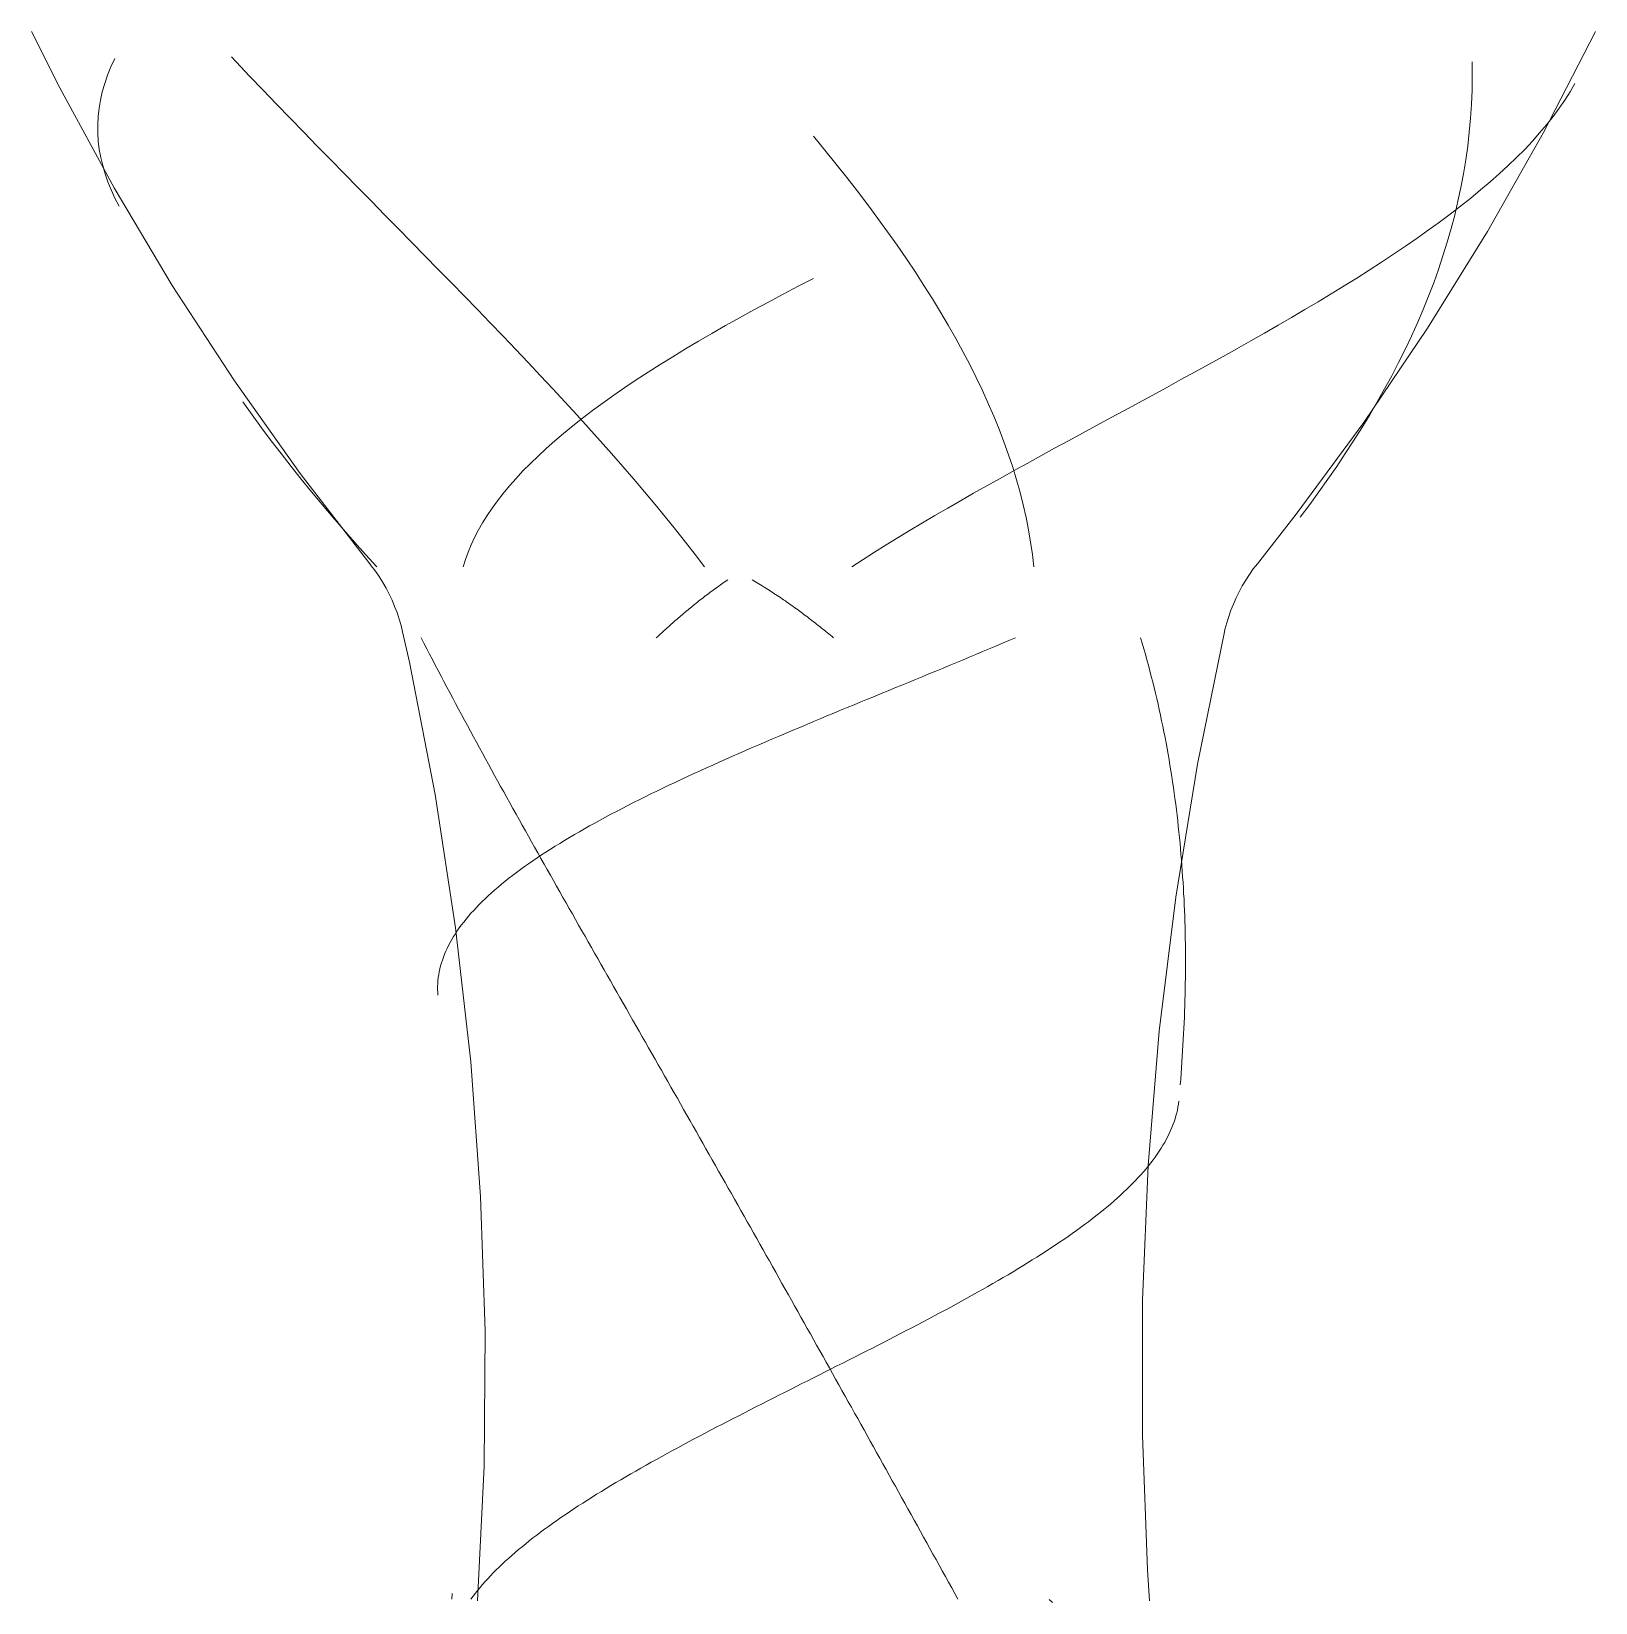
# Model space of a CAD drawing. Header units: inches. Extents: x 20426 to 92531, y -195 to 750.
# Drawn here: x 91510.63 to 91529.26, y 101.29 to 120 of the extents above; entities that cross this region are included whole.
import ezdxf

# ---------------------------------------------------------------- set-up
doc = ezdxf.new("R2010")
doc.units = ezdxf.units.IN
doc.header["$MEASUREMENT"] = 0
doc.layers.add('Q-SPCQ', color=91, linetype='Continuous', lineweight=9)

# ---------------------------------------------------------------- blocks, each defined once
blk = doc.blocks.new('FP_93-Elevation - North')
at = {"layer": 'Q-SPCQ'}
for p, q in [((-25794.938, 112.781), (-25794.904, 112.716)), ((-25794.904, 112.716), (-25794.871, 112.65)), ((-25794.871, 112.65), (-25794.837, 112.585)), ((-25794.837, 112.585), (-25794.803, 112.52)), ((-25794.803, 112.52), (-25794.769, 112.454)), ((-25794.769, 112.454), (-25794.735, 112.389)), ((-25794.735, 112.389), (-25794.701, 112.323)), ((-25794.701, 112.323), (-25794.666, 112.258)), ((-25794.666, 112.258), (-25794.632, 112.193)), ((-25794.632, 112.193), (-25794.597, 112.127)), ((-25794.597, 112.127), (-25794.562, 112.062)), ((-25794.562, 112.062), (-25794.527, 111.996)), ((-25794.527, 111.996), (-25794.492, 111.93)), ((-25794.492, 111.93), (-25794.457, 111.865)), ((-25794.457, 111.865), (-25794.422, 111.799)), ((-25794.422, 111.799), (-25794.386, 111.734)), ((-25794.386, 111.734), (-25794.351, 111.668)), ((-25790.429, 111.713), (-25790.511, 111.679)), ((-25790.347, 111.748), (-25790.429, 111.713)), ((-25790.265, 111.782), (-25790.347, 111.748)), ((-25794.351, 111.668), (-25794.315, 111.602)), ((-25794.315, 111.602), (-25794.279, 111.537)), ((-25794.279, 111.537), (-25794.244, 111.471)), ((-25790.915, 111.507), (-25790.995, 111.472)), ((-25790.835, 111.541), (-25790.915, 111.507)), ((-25790.755, 111.576), (-25790.835, 111.541)), ((-25790.674, 111.61), (-25790.755, 111.576)), ((-25790.593, 111.644), (-25790.674, 111.61)), ((-25790.511, 111.679), (-25790.593, 111.644)), ((-25794.244, 111.471), (-25794.208, 111.405)), ((-25794.208, 111.405), (-25794.172, 111.339)), ((-25794.172, 111.339), (-25794.136, 111.274)), ((-25791.309, 111.334), (-25791.387, 111.3)), ((-25791.231, 111.369), (-25791.309, 111.334)), ((-25791.153, 111.403), (-25791.231, 111.369)), ((-25791.074, 111.438), (-25791.153, 111.403)), ((-25790.995, 111.472), (-25791.074, 111.438)), ((-25794.136, 111.274), (-25794.1, 111.208)), ((-25794.1, 111.208), (-25794.063, 111.142)), ((-25794.063, 111.142), (-25794.027, 111.076)), ((-25791.766, 111.127), (-25791.84, 111.093)), ((-25791.691, 111.162), (-25791.766, 111.127)), ((-25791.616, 111.196), (-25791.691, 111.162)), ((-25791.54, 111.231), (-25791.616, 111.196)), ((-25791.464, 111.265), (-25791.54, 111.231)), ((-25791.387, 111.3), (-25791.464, 111.265)), ((-25794.027, 111.076), (-25793.991, 111.01)), ((-25793.991, 111.01), (-25793.954, 110.944)), ((-25793.954, 110.944), (-25793.918, 110.879)), ((-25792.131, 110.955), (-25792.202, 110.92)), ((-25792.059, 110.989), (-25792.131, 110.955)), ((-25791.987, 111.024), (-25792.059, 110.989)), ((-25791.914, 111.058), (-25791.987, 111.024)), ((-25791.84, 111.093), (-25791.914, 111.058)), ((-25793.918, 110.879), (-25793.881, 110.813)), ((-25793.881, 110.813), (-25793.844, 110.747)), ((-25792.478, 110.782), (-25792.545, 110.747)), ((-25792.41, 110.817), (-25792.478, 110.782)), ((-25792.341, 110.851), (-25792.41, 110.817)), ((-25792.272, 110.886), (-25792.341, 110.851)), ((-25792.202, 110.92), (-25792.272, 110.886)), ((-25793.844, 110.747), (-25793.807, 110.681)), ((-25793.807, 110.681), (-25793.771, 110.615)), ((-25793.771, 110.615), (-25793.734, 110.549)), ((-25792.869, 110.574), (-25792.932, 110.54)), ((-25792.806, 110.609), (-25792.869, 110.574)), ((-25792.742, 110.644), (-25792.806, 110.609)), ((-25792.677, 110.678), (-25792.742, 110.644)), ((-25792.612, 110.713), (-25792.677, 110.678)), ((-25792.545, 110.747), (-25792.612, 110.713)), ((-25793.734, 110.549), (-25793.697, 110.483)), ((-25793.697, 110.483), (-25793.66, 110.417)), ((-25793.66, 110.417), (-25793.623, 110.351)), ((-25793.172, 110.401), (-25793.23, 110.367)), ((-25793.113, 110.436), (-25793.172, 110.401)), ((-25793.054, 110.471), (-25793.113, 110.436)), ((-25792.993, 110.505), (-25793.054, 110.471)), ((-25792.932, 110.54), (-25792.993, 110.505)), ((-25793.623, 110.351), (-25793.586, 110.285)), ((-25793.586, 110.285), (-25793.548, 110.219)), ((-25793.505, 110.194), (-25793.557, 110.159)), ((-25793.548, 110.219), (-25793.511, 110.152)), ((-25793.452, 110.228), (-25793.505, 110.194)), ((-25793.398, 110.263), (-25793.452, 110.228)), ((-25793.343, 110.298), (-25793.398, 110.263)), ((-25793.287, 110.332), (-25793.343, 110.298)), ((-25793.23, 110.367), (-25793.287, 110.332)), ((-25793.755, 110.02), (-25793.802, 109.986)), ((-25793.707, 110.055), (-25793.755, 110.02)), ((-25793.658, 110.09), (-25793.707, 110.055)), ((-25793.608, 110.124), (-25793.658, 110.09)), ((-25793.557, 110.159), (-25793.608, 110.124)), ((-25793.511, 110.152), (-25793.474, 110.086)), ((-25793.474, 110.086), (-25793.437, 110.02)), ((-25793.437, 110.02), (-25793.399, 109.954)), ((-25793.979, 109.847), (-25794.02, 109.812)), ((-25793.936, 109.882), (-25793.979, 109.847)), ((-25793.892, 109.916), (-25793.936, 109.882)), ((-25793.848, 109.951), (-25793.892, 109.916)), ((-25793.802, 109.986), (-25793.848, 109.951)), ((-25793.399, 109.954), (-25793.362, 109.888)), ((-25793.362, 109.888), (-25793.325, 109.822)), ((-25793.325, 109.822), (-25793.287, 109.755)), ((-25794.211, 109.639), (-25794.246, 109.604)), ((-25794.175, 109.673), (-25794.211, 109.639)), ((-25794.138, 109.708), (-25794.175, 109.673)), ((-25794.1, 109.743), (-25794.138, 109.708)), ((-25794.061, 109.777), (-25794.1, 109.743)), ((-25794.02, 109.812), (-25794.061, 109.777)), ((-25793.287, 109.755), (-25793.25, 109.689)), ((-25793.25, 109.689), (-25793.212, 109.623)), ((-25794.374, 109.465), (-25794.403, 109.43)), ((-25794.344, 109.5), (-25794.374, 109.465)), ((-25794.312, 109.534), (-25794.344, 109.5)), ((-25794.28, 109.569), (-25794.312, 109.534)), ((-25794.246, 109.604), (-25794.28, 109.569)), ((-25793.212, 109.623), (-25793.175, 109.557)), ((-25793.175, 109.557), (-25793.137, 109.491)), ((-25793.137, 109.491), (-25793.099, 109.424)), ((-25794.53, 109.256), (-25794.552, 109.222)), ((-25794.507, 109.291), (-25794.53, 109.256)), ((-25794.483, 109.326), (-25794.507, 109.291)), ((-25794.457, 109.361), (-25794.483, 109.326)), ((-25794.431, 109.395), (-25794.457, 109.361)), ((-25794.403, 109.43), (-25794.431, 109.395)), ((-25793.099, 109.424), (-25793.062, 109.358)), ((-25793.062, 109.358), (-25793.024, 109.292)), ((-25793.024, 109.292), (-25792.986, 109.225)), ((-25794.628, 109.082), (-25794.644, 109.048)), ((-25794.611, 109.117), (-25794.628, 109.082)), ((-25794.593, 109.152), (-25794.611, 109.117)), ((-25794.573, 109.187), (-25794.593, 109.152)), ((-25794.552, 109.222), (-25794.573, 109.187)), ((-25792.986, 109.225), (-25792.949, 109.159)), ((-25792.949, 109.159), (-25792.911, 109.093)), ((-25792.911, 109.093), (-25792.873, 109.026)), ((-25794.696, 108.908), (-25794.706, 108.874)), ((-25794.685, 108.943), (-25794.696, 108.908)), ((-25794.672, 108.978), (-25794.685, 108.943)), ((-25794.659, 109.013), (-25794.672, 108.978)), ((-25794.644, 109.048), (-25794.659, 109.013)), ((-25792.873, 109.026), (-25792.835, 108.96)), ((-25792.835, 108.96), (-25792.797, 108.893)), ((-25792.797, 108.893), (-25792.76, 108.827)), ((-25794.737, 108.699), (-25794.74, 108.665)), ((-25794.733, 108.734), (-25794.737, 108.699)), ((-25794.728, 108.769), (-25794.733, 108.734)), ((-25794.722, 108.804), (-25794.728, 108.769)), ((-25794.714, 108.839), (-25794.722, 108.804)), ((-25794.706, 108.874), (-25794.714, 108.839)), ((-25792.76, 108.827), (-25792.722, 108.761)), ((-25792.722, 108.761), (-25792.684, 108.694)), ((-25794.74, 108.665), (-25794.741, 108.63)), ((-25794.741, 108.63), (-25794.741, 108.595)), ((-25794.741, 108.595), (-25794.74, 108.56)), ((-25794.74, 108.56), (-25794.738, 108.525)), ((-25792.684, 108.694), (-25792.646, 108.628)), ((-25792.646, 108.628), (-25792.608, 108.561)), ((-25792.608, 108.561), (-25792.57, 108.495)), ((-25792.57, 108.495), (-25792.532, 108.428)), ((-25792.532, 108.428), (-25792.494, 108.362)), ((-25792.494, 108.362), (-25792.457, 108.295)), ((-25792.457, 108.295), (-25792.419, 108.229)), ((-25792.419, 108.229), (-25792.381, 108.162)), ((-25792.381, 108.162), (-25792.343, 108.096)), ((-25792.343, 108.096), (-25792.305, 108.029)), ((-25792.305, 108.029), (-25792.267, 107.963)), ((-25792.267, 107.963), (-25792.229, 107.896)), ((-25792.229, 107.896), (-25792.191, 107.829)), ((-25792.191, 107.829), (-25792.153, 107.763)), ((-25792.153, 107.763), (-25792.115, 107.696)), ((-25792.115, 107.696), (-25792.077, 107.63)), ((-25792.077, 107.63), (-25792.039, 107.563)), ((-25792.039, 107.563), (-25792.001, 107.496)), ((-25792.001, 107.496), (-25791.963, 107.43)), ((-25791.963, 107.43), (-25791.925, 107.363)), ((-25791.925, 107.363), (-25791.887, 107.296)), ((-25791.887, 107.296), (-25791.85, 107.23)), ((-25791.85, 107.23), (-25791.812, 107.163)), ((-25791.812, 107.163), (-25791.774, 107.096)), ((-25791.774, 107.096), (-25791.736, 107.03)), ((-25791.736, 107.03), (-25791.698, 106.963)), ((-25791.698, 106.963), (-25791.66, 106.896)), ((-25791.66, 106.896), (-25791.622, 106.829)), ((-25791.622, 106.829), (-25791.584, 106.763)), ((-25791.584, 106.763), (-25791.546, 106.696)), ((-25791.546, 106.696), (-25791.509, 106.629)), ((-25791.509, 106.629), (-25791.471, 106.562)), ((-25791.471, 106.562), (-25791.433, 106.496)), ((-25791.433, 106.496), (-25791.395, 106.429)), ((-25791.395, 106.429), (-25791.357, 106.362)), ((-25791.357, 106.362), (-25791.319, 106.295)), ((-25791.319, 106.295), (-25791.282, 106.228)), ((-25791.282, 106.228), (-25791.244, 106.162)), ((-25791.244, 106.162), (-25791.206, 106.095)), ((-25791.206, 106.095), (-25791.168, 106.028)), ((-25791.168, 106.028), (-25791.13, 105.961)), ((-25791.13, 105.961), (-25791.093, 105.894)), ((-25791.093, 105.894), (-25791.055, 105.827)), ((-25791.055, 105.827), (-25791.017, 105.761)), ((-25791.017, 105.761), (-25790.98, 105.694)), ((-25790.98, 105.694), (-25790.942, 105.627)), ((-25790.942, 105.627), (-25790.904, 105.56)), ((-25790.904, 105.56), (-25790.866, 105.493)), ((-25790.866, 105.493), (-25790.829, 105.426)), ((-25790.829, 105.426), (-25790.791, 105.36)), ((-25790.791, 105.36), (-25790.753, 105.293)), ((-25790.753, 105.293), (-25790.716, 105.226)), ((-25790.716, 105.226), (-25790.678, 105.159)), ((-25790.678, 105.159), (-25790.641, 105.092)), ((-25790.641, 105.092), (-25790.603, 105.025)), ((-25790.603, 105.025), (-25790.565, 104.958)), ((-25790.565, 104.958), (-25790.528, 104.891)), ((-25790.528, 104.891), (-25790.49, 104.824)), ((-25790.49, 104.824), (-25790.453, 104.758)), ((-25790.453, 104.758), (-25790.415, 104.691)), ((-25790.415, 104.691), (-25790.378, 104.624)), ((-25790.378, 104.624), (-25790.34, 104.557)), ((-25790.34, 104.557), (-25790.303, 104.49)), ((-25790.303, 104.49), (-25790.265, 104.423)), ((-25790.472, 103.864), (-25790.541, 103.83)), ((-25790.403, 103.899), (-25790.472, 103.864)), ((-25790.334, 103.934), (-25790.403, 103.899)), ((-25790.265, 103.968), (-25790.334, 103.934)), ((-25790.884, 103.656), (-25790.952, 103.621)), ((-25790.816, 103.691), (-25790.884, 103.656)), ((-25790.747, 103.726), (-25790.816, 103.691)), ((-25790.679, 103.76), (-25790.747, 103.726)), ((-25790.61, 103.795), (-25790.679, 103.76)), ((-25790.541, 103.83), (-25790.61, 103.795)), ((-25791.223, 103.483), (-25791.291, 103.448)), ((-25791.156, 103.517), (-25791.223, 103.483)), ((-25791.088, 103.552), (-25791.156, 103.517)), ((-25791.02, 103.587), (-25791.088, 103.552)), ((-25790.952, 103.621), (-25791.02, 103.587)), ((-25791.623, 103.275), (-25791.688, 103.24)), ((-25791.557, 103.309), (-25791.623, 103.275)), ((-25791.491, 103.344), (-25791.557, 103.309)), ((-25791.424, 103.379), (-25791.491, 103.344)), ((-25791.358, 103.413), (-25791.424, 103.379)), ((-25791.291, 103.448), (-25791.358, 103.413)), ((-25791.946, 103.101), (-25792.01, 103.066)), ((-25791.882, 103.136), (-25791.946, 103.101)), ((-25791.818, 103.17), (-25791.882, 103.136)), ((-25791.753, 103.205), (-25791.818, 103.17)), ((-25791.688, 103.24), (-25791.753, 103.205)), ((-25792.26, 102.928), (-25792.321, 102.893)), ((-25792.198, 102.962), (-25792.26, 102.928)), ((-25792.136, 102.997), (-25792.198, 102.962)), ((-25792.073, 103.032), (-25792.136, 102.997)), ((-25792.01, 103.066), (-25792.073, 103.032)), ((-25792.619, 102.72), (-25792.677, 102.685)), ((-25792.561, 102.754), (-25792.619, 102.72)), ((-25792.502, 102.789), (-25792.561, 102.754)), ((-25792.442, 102.824), (-25792.502, 102.789)), ((-25792.382, 102.858), (-25792.442, 102.824)), ((-25792.321, 102.893), (-25792.382, 102.858)), ((-25792.903, 102.546), (-25792.958, 102.511)), ((-25792.848, 102.581), (-25792.903, 102.546)), ((-25792.792, 102.615), (-25792.848, 102.581)), ((-25792.735, 102.65), (-25792.792, 102.615)), ((-25792.677, 102.685), (-25792.735, 102.65)), ((-25793.222, 102.338), (-25793.273, 102.303)), ((-25793.171, 102.373), (-25793.222, 102.338)), ((-25793.119, 102.407), (-25793.171, 102.373)), ((-25793.066, 102.442), (-25793.119, 102.407)), ((-25793.012, 102.477), (-25793.066, 102.442)), ((-25792.958, 102.511), (-25793.012, 102.477)), ((-25793.468, 102.165), (-25793.515, 102.13)), ((-25793.42, 102.199), (-25793.468, 102.165)), ((-25793.372, 102.234), (-25793.42, 102.199)), ((-25793.323, 102.269), (-25793.372, 102.234)), ((-25793.273, 102.303), (-25793.323, 102.269)), ((-25793.693, 101.991), (-25793.736, 101.957)), ((-25793.65, 102.026), (-25793.693, 101.991)), ((-25793.606, 102.061), (-25793.65, 102.026)), ((-25793.561, 102.095), (-25793.606, 102.061)), ((-25793.515, 102.13), (-25793.561, 102.095)), ((-25793.936, 101.784), (-25793.973, 101.749)), ((-25793.898, 101.818), (-25793.936, 101.784)), ((-25793.859, 101.853), (-25793.898, 101.818)), ((-25793.819, 101.887), (-25793.859, 101.853)), ((-25793.778, 101.922), (-25793.819, 101.887)), ((-25793.736, 101.957), (-25793.778, 101.922)), ((-25794.112, 101.61), (-25794.145, 101.576)), ((-25794.079, 101.645), (-25794.112, 101.61)), ((-25794.045, 101.68), (-25794.079, 101.645)), ((-25794.009, 101.714), (-25794.045, 101.68)), ((-25793.973, 101.749), (-25794.009, 101.714)), ((-25794.569, 101.401), (-25794.573, 101.333)), ((-25794.292, 101.403), (-25794.319, 101.368)), ((-25794.265, 101.437), (-25794.292, 101.403)), ((-25794.236, 101.472), (-25794.265, 101.437)), ((-25794.207, 101.506), (-25794.236, 101.472)), ((-25794.176, 101.541), (-25794.207, 101.506)), ((-25794.145, 101.576), (-25794.176, 101.541)), ((-25794.319, 101.368), (-25794.344, 101.333))]:
    blk.add_line(p, q, dxfattribs=at)
at = {"layer": 'Q-SPCQ', "flags": 128}
blk.add_lwpolyline([(-25794.265, 101.312), (-25794.189, 102.917), (-25794.177, 104.523), (-25794.23, 106.128), (-25794.346, 107.73), (-25794.527, 109.325), (-25794.771, 110.913), (-25795.078, 112.489), (-25795.158, 112.849)], dxfattribs=at)
blk = doc.blocks.new('FP_94-Elevation - North')
at = {"layer": 'Q-SPCQ'}
for p, q in [((-25788.173, 112.648), (-25788.252, 112.615)), ((-25788.095, 112.681), (-25788.173, 112.648)), ((-25788.016, 112.714), (-25788.095, 112.681)), ((-25787.938, 112.748), (-25788.016, 112.714)), ((-25787.861, 112.781), (-25787.938, 112.748)), ((-25786.37, 112.781), (-25786.351, 112.715)), ((-25786.351, 112.715), (-25786.332, 112.649)), ((-25786.332, 112.649), (-25786.313, 112.584)), ((-25788.65, 112.449), (-25788.731, 112.415)), ((-25788.57, 112.482), (-25788.65, 112.449)), ((-25788.49, 112.515), (-25788.57, 112.482)), ((-25788.411, 112.548), (-25788.49, 112.515)), ((-25788.331, 112.582), (-25788.411, 112.548)), ((-25788.252, 112.615), (-25788.331, 112.582)), ((-25786.313, 112.584), (-25786.295, 112.518)), ((-25786.295, 112.518), (-25786.277, 112.452)), ((-25786.277, 112.452), (-25786.26, 112.386)), ((-25789.053, 112.282), (-25789.134, 112.249)), ((-25788.973, 112.315), (-25789.053, 112.282)), ((-25788.892, 112.349), (-25788.973, 112.315)), ((-25788.811, 112.382), (-25788.892, 112.349)), ((-25788.731, 112.415), (-25788.811, 112.382)), ((-25786.26, 112.386), (-25786.243, 112.32)), ((-25786.243, 112.32), (-25786.226, 112.254)), ((-25786.226, 112.254), (-25786.21, 112.188)), ((-25789.54, 112.082), (-25789.621, 112.049)), ((-25789.459, 112.116), (-25789.54, 112.082)), ((-25789.378, 112.149), (-25789.459, 112.116)), ((-25789.296, 112.182), (-25789.378, 112.149)), ((-25789.215, 112.216), (-25789.296, 112.182)), ((-25789.134, 112.249), (-25789.215, 112.216)), ((-25786.21, 112.188), (-25786.194, 112.122)), ((-25786.194, 112.122), (-25786.178, 112.056)), ((-25790.025, 111.882), (-25790.105, 111.849)), ((-25789.944, 111.916), (-25790.025, 111.882)), ((-25789.863, 111.949), (-25789.944, 111.916)), ((-25789.783, 111.982), (-25789.863, 111.949)), ((-25789.702, 112.016), (-25789.783, 111.982)), ((-25789.621, 112.049), (-25789.702, 112.016)), ((-25786.178, 112.056), (-25786.163, 111.99)), ((-25786.163, 111.99), (-25786.148, 111.924)), ((-25786.148, 111.924), (-25786.134, 111.858)), ((-25790.185, 111.815), (-25790.265, 111.782)), ((-25790.105, 111.849), (-25790.185, 111.815)), ((-25786.134, 111.858), (-25786.12, 111.792)), ((-25786.12, 111.792), (-25786.106, 111.726)), ((-25786.106, 111.726), (-25786.093, 111.66)), ((-25786.093, 111.66), (-25786.08, 111.594)), ((-25786.08, 111.594), (-25786.068, 111.528)), ((-25786.068, 111.528), (-25786.056, 111.462)), ((-25786.056, 111.462), (-25786.044, 111.395)), ((-25786.044, 111.395), (-25786.032, 111.329)), ((-25786.032, 111.329), (-25786.021, 111.263)), ((-25786.021, 111.263), (-25786.01, 111.197)), ((-25786.01, 111.197), (-25786, 111.13)), ((-25786, 111.13), (-25785.99, 111.064)), ((-25785.99, 111.064), (-25785.98, 110.998)), ((-25785.98, 110.998), (-25785.971, 110.931)), ((-25785.971, 110.931), (-25785.962, 110.865)), ((-25785.962, 110.865), (-25785.953, 110.799)), ((-25785.953, 110.799), (-25785.945, 110.732)), ((-25785.945, 110.732), (-25785.937, 110.666)), ((-25785.937, 110.666), (-25785.929, 110.599)), ((-25785.929, 110.599), (-25785.922, 110.533)), ((-25785.922, 110.533), (-25785.915, 110.466)), ((-25785.915, 110.466), (-25785.908, 110.4)), ((-25785.908, 110.4), (-25785.901, 110.333)), ((-25785.901, 110.333), (-25785.895, 110.267)), ((-25785.895, 110.267), (-25785.89, 110.2)), ((-25785.89, 110.2), (-25785.884, 110.134)), ((-25785.884, 110.134), (-25785.879, 110.067)), ((-25785.879, 110.067), (-25785.874, 110)), ((-25785.874, 110), (-25785.87, 109.934)), ((-25785.87, 109.934), (-25785.865, 109.867)), ((-25785.865, 109.867), (-25785.861, 109.801)), ((-25785.861, 109.801), (-25785.858, 109.734)), ((-25785.858, 109.734), (-25785.854, 109.667)), ((-25785.854, 109.667), (-25785.851, 109.6)), ((-25785.851, 109.6), (-25785.849, 109.534)), ((-25785.849, 109.534), (-25785.846, 109.467)), ((-25785.846, 109.467), (-25785.844, 109.4)), ((-25785.844, 109.4), (-25785.842, 109.334)), ((-25785.842, 109.334), (-25785.841, 109.267)), ((-25785.841, 109.267), (-25785.839, 109.2)), ((-25785.839, 109.2), (-25785.838, 109.133)), ((-25785.838, 109.133), (-25785.838, 109.066)), ((-25785.838, 109.066), (-25785.837, 108.999)), ((-25785.837, 108.999), (-25785.837, 108.933)), ((-25785.837, 108.933), (-25785.837, 108.866)), ((-25785.838, 108.732), (-25785.839, 108.665)), ((-25785.837, 108.799), (-25785.838, 108.732)), ((-25785.837, 108.866), (-25785.837, 108.799)), ((-25785.841, 108.531), (-25785.843, 108.464)), ((-25785.84, 108.598), (-25785.841, 108.531)), ((-25785.839, 108.665), (-25785.84, 108.598)), ((-25785.847, 108.33), (-25785.85, 108.263)), ((-25785.845, 108.397), (-25785.847, 108.33)), ((-25785.843, 108.464), (-25785.845, 108.397)), ((-25785.852, 108.196), (-25785.855, 108.129)), ((-25785.85, 108.263), (-25785.852, 108.196)), ((-25785.862, 107.995), (-25785.866, 107.928)), ((-25785.859, 108.062), (-25785.862, 107.995)), ((-25785.855, 108.129), (-25785.859, 108.062)), ((-25785.874, 107.794), (-25785.878, 107.727)), ((-25785.87, 107.861), (-25785.874, 107.794)), ((-25785.866, 107.928), (-25785.87, 107.861)), ((-25785.888, 107.593), (-25785.893, 107.526)), ((-25785.883, 107.66), (-25785.888, 107.593)), ((-25785.878, 107.727), (-25785.883, 107.66)), ((-25785.893, 107.526), (-25785.899, 107.458)), ((-25785.92, 107.227), (-25785.926, 107.192)), ((-25785.916, 107.262), (-25785.92, 107.227)), ((-25785.972, 107.017), (-25785.985, 106.982)), ((-25785.961, 107.052), (-25785.972, 107.017)), ((-25785.95, 107.087), (-25785.961, 107.052)), ((-25785.941, 107.122), (-25785.95, 107.087)), ((-25785.933, 107.157), (-25785.941, 107.122)), ((-25785.926, 107.192), (-25785.933, 107.157)), ((-25786.047, 106.842), (-25786.065, 106.807)), ((-25786.03, 106.877), (-25786.047, 106.842)), ((-25786.014, 106.912), (-25786.03, 106.877)), ((-25785.999, 106.947), (-25786.014, 106.912)), ((-25785.985, 106.982), (-25785.999, 106.947)), ((-25786.149, 106.667), (-25786.172, 106.632)), ((-25786.126, 106.702), (-25786.149, 106.667)), ((-25786.105, 106.737), (-25786.126, 106.702)), ((-25786.084, 106.772), (-25786.105, 106.737)), ((-25786.065, 106.807), (-25786.084, 106.772)), ((-25786.306, 106.457), (-25786.336, 106.422)), ((-25786.277, 106.492), (-25786.306, 106.457)), ((-25786.25, 106.527), (-25786.277, 106.492)), ((-25786.223, 106.562), (-25786.25, 106.527)), ((-25786.197, 106.597), (-25786.223, 106.562)), ((-25786.172, 106.632), (-25786.197, 106.597)), ((-25786.466, 106.282), (-25786.501, 106.247)), ((-25786.432, 106.317), (-25786.466, 106.282)), ((-25786.399, 106.352), (-25786.432, 106.317)), ((-25786.367, 106.387), (-25786.399, 106.352)), ((-25786.336, 106.422), (-25786.367, 106.387)), ((-25786.65, 106.107), (-25786.69, 106.072)), ((-25786.612, 106.142), (-25786.65, 106.107)), ((-25786.574, 106.177), (-25786.612, 106.142)), ((-25786.537, 106.212), (-25786.574, 106.177)), ((-25786.501, 106.247), (-25786.537, 106.212)), ((-25786.902, 105.897), (-25786.947, 105.862)), ((-25786.858, 105.932), (-25786.902, 105.897)), ((-25786.814, 105.967), (-25786.858, 105.932)), ((-25786.772, 106.002), (-25786.814, 105.967)), ((-25786.731, 106.037), (-25786.772, 106.002)), ((-25786.69, 106.072), (-25786.731, 106.037)), ((-25787.135, 105.722), (-25787.185, 105.687)), ((-25787.087, 105.757), (-25787.135, 105.722)), ((-25787.039, 105.792), (-25787.087, 105.757)), ((-25786.993, 105.827), (-25787.039, 105.792)), ((-25786.947, 105.862), (-25786.993, 105.827)), ((-25787.389, 105.547), (-25787.442, 105.512)), ((-25787.337, 105.582), (-25787.389, 105.547)), ((-25787.285, 105.617), (-25787.337, 105.582)), ((-25787.234, 105.652), (-25787.285, 105.617)), ((-25787.185, 105.687), (-25787.234, 105.652)), ((-25787.717, 105.336), (-25787.774, 105.301)), ((-25787.661, 105.371), (-25787.717, 105.336)), ((-25787.605, 105.406), (-25787.661, 105.371)), ((-25787.55, 105.441), (-25787.605, 105.406)), ((-25787.495, 105.476), (-25787.55, 105.441)), ((-25787.442, 105.512), (-25787.495, 105.476)), ((-25788.008, 105.161), (-25788.068, 105.126)), ((-25787.949, 105.196), (-25788.008, 105.161)), ((-25787.89, 105.231), (-25787.949, 105.196)), ((-25787.832, 105.266), (-25787.89, 105.231)), ((-25787.774, 105.301), (-25787.832, 105.266)), ((-25788.314, 104.986), (-25788.377, 104.951)), ((-25788.252, 105.021), (-25788.314, 104.986)), ((-25788.19, 105.056), (-25788.252, 105.021)), ((-25788.129, 105.091), (-25788.19, 105.056)), ((-25788.068, 105.126), (-25788.129, 105.091)), ((-25788.697, 104.775), (-25788.762, 104.74)), ((-25788.632, 104.81), (-25788.697, 104.775)), ((-25788.568, 104.845), (-25788.632, 104.81)), ((-25788.504, 104.88), (-25788.568, 104.845)), ((-25788.44, 104.915), (-25788.504, 104.88)), ((-25788.377, 104.951), (-25788.44, 104.915)), ((-25789.027, 104.6), (-25789.094, 104.565)), ((-25788.96, 104.635), (-25789.027, 104.6)), ((-25788.894, 104.67), (-25788.96, 104.635)), ((-25788.828, 104.705), (-25788.894, 104.67)), ((-25788.762, 104.74), (-25788.828, 104.705)), ((-25790.265, 104.423), (-25790.228, 104.356)), ((-25789.365, 104.424), (-25789.434, 104.389)), ((-25789.297, 104.46), (-25789.365, 104.424)), ((-25789.229, 104.495), (-25789.297, 104.46)), ((-25789.162, 104.53), (-25789.229, 104.495)), ((-25789.094, 104.565), (-25789.162, 104.53)), ((-25790.228, 104.356), (-25790.19, 104.289)), ((-25790.19, 104.289), (-25790.152, 104.221)), ((-25790.152, 104.221), (-25790.115, 104.154)), ((-25789.778, 104.214), (-25789.847, 104.179)), ((-25789.709, 104.249), (-25789.778, 104.214)), ((-25789.64, 104.284), (-25789.709, 104.249)), ((-25789.571, 104.319), (-25789.64, 104.284)), ((-25789.502, 104.354), (-25789.571, 104.319)), ((-25789.434, 104.389), (-25789.502, 104.354)), ((-25790.126, 104.039), (-25790.195, 104.004)), ((-25790.056, 104.074), (-25790.126, 104.039)), ((-25790.115, 104.154), (-25790.077, 104.087)), ((-25790.077, 104.087), (-25790.04, 104.02)), ((-25789.986, 104.109), (-25790.056, 104.074)), ((-25790.04, 104.02), (-25790.002, 103.953)), ((-25789.917, 104.144), (-25789.986, 104.109)), ((-25789.847, 104.179), (-25789.917, 104.144)), ((-25790.195, 104.004), (-25790.265, 103.968)), ((-25790.002, 103.953), (-25789.964, 103.885)), ((-25789.964, 103.885), (-25789.927, 103.818)), ((-25789.927, 103.818), (-25789.889, 103.751)), ((-25789.889, 103.751), (-25789.852, 103.684)), ((-25789.852, 103.684), (-25789.814, 103.617)), ((-25789.814, 103.617), (-25789.777, 103.549)), ((-25789.777, 103.549), (-25789.739, 103.482)), ((-25789.739, 103.482), (-25789.702, 103.415)), ((-25789.702, 103.415), (-25789.664, 103.348)), ((-25789.664, 103.348), (-25789.627, 103.281)), ((-25789.627, 103.281), (-25789.589, 103.213)), ((-25789.589, 103.213), (-25789.552, 103.146)), ((-25789.552, 103.146), (-25789.515, 103.079)), ((-25789.515, 103.079), (-25789.477, 103.012)), ((-25789.477, 103.012), (-25789.44, 102.945)), ((-25789.44, 102.945), (-25789.402, 102.877)), ((-25789.402, 102.877), (-25789.365, 102.81)), ((-25789.365, 102.81), (-25789.328, 102.743)), ((-25789.328, 102.743), (-25789.29, 102.676)), ((-25789.29, 102.676), (-25789.253, 102.609)), ((-25789.253, 102.609), (-25789.216, 102.541)), ((-25789.216, 102.541), (-25789.178, 102.474)), ((-25789.178, 102.474), (-25789.141, 102.407)), ((-25789.141, 102.407), (-25789.104, 102.34)), ((-25789.104, 102.34), (-25789.067, 102.273)), ((-25789.067, 102.273), (-25789.029, 102.206)), ((-25789.029, 102.206), (-25788.992, 102.139)), ((-25788.992, 102.139), (-25788.955, 102.071)), ((-25788.955, 102.071), (-25788.918, 102.004)), ((-25788.918, 102.004), (-25788.88, 101.937)), ((-25788.88, 101.937), (-25788.843, 101.87)), ((-25788.843, 101.87), (-25788.806, 101.803)), ((-25788.806, 101.803), (-25788.769, 101.736)), ((-25788.769, 101.736), (-25788.732, 101.669)), ((-25788.732, 101.669), (-25788.695, 101.602)), ((-25788.695, 101.602), (-25788.658, 101.535)), ((-25788.658, 101.535), (-25788.62, 101.467)), ((-25788.62, 101.467), (-25788.583, 101.4)), ((-25788.583, 101.4), (-25788.546, 101.333))]:
    blk.add_line(p, q, dxfattribs=at)
at = {"layer": 'Q-SPCQ', "flags": 128}
blk.add_lwpolyline([(-25785.373, 112.849), (-25785.695, 111.275), (-25785.953, 109.69), (-25786.148, 108.096), (-25786.28, 106.496), (-25786.347, 104.891), (-25786.35, 103.285), (-25786.288, 101.68), (-25786.265, 101.312)], dxfattribs=at)
blk = doc.blocks.new('FP_95-Elevation - North')
at = {"layer": 'Q-SPCQ'}
blk.add_line((-25787.46, 101.327), (-25787.421, 101.292), dxfattribs=at)
blk = doc.blocks.new('FP_96-Elevation - North')
at = {"layer": 'Q-SPCQ'}
for p, q in [((-25798.632, 119.577), (-25798.672, 119.478)), ((-25798.586, 119.676), (-25798.632, 119.577)), ((-25797.196, 119.697), (-25797.14, 119.637)), ((-25797.14, 119.637), (-25796.98, 119.468)), ((-25798.706, 119.38), (-25798.734, 119.281)), ((-25798.672, 119.478), (-25798.706, 119.38)), ((-25796.98, 119.468), (-25796.819, 119.301)), ((-25798.757, 119.183), (-25798.773, 119.085)), ((-25798.734, 119.281), (-25798.757, 119.183)), ((-25796.819, 119.301), (-25796.659, 119.134)), ((-25798.784, 118.987), (-25798.789, 118.889)), ((-25798.773, 119.085), (-25798.784, 118.987)), ((-25796.659, 119.134), (-25796.498, 118.967)), ((-25798.789, 118.889), (-25798.788, 118.791)), ((-25796.498, 118.967), (-25796.336, 118.801)), ((-25796.336, 118.801), (-25796.175, 118.635)), ((-25798.788, 118.791), (-25798.782, 118.694)), ((-25798.782, 118.694), (-25798.77, 118.596)), ((-25796.175, 118.635), (-25796.014, 118.47)), ((-25798.77, 118.596), (-25798.752, 118.499)), ((-25798.752, 118.499), (-25798.729, 118.402)), ((-25796.014, 118.47), (-25795.852, 118.305)), ((-25798.729, 118.402), (-25798.701, 118.305)), ((-25798.701, 118.305), (-25798.667, 118.209)), ((-25795.852, 118.305), (-25795.691, 118.141)), ((-25798.667, 118.209), (-25798.628, 118.112)), ((-25798.628, 118.112), (-25798.584, 118.016)), ((-25795.691, 118.141), (-25795.53, 117.978)), ((-25798.584, 118.016), (-25798.535, 117.92)), ((-25795.53, 117.978), (-25795.37, 117.814)), ((-25795.37, 117.814), (-25795.21, 117.652)), ((-25795.21, 117.652), (-25795.051, 117.49)), ((-25795.051, 117.49), (-25794.892, 117.328)), ((-25794.892, 117.328), (-25794.735, 117.167)), ((-25794.735, 117.167), (-25794.578, 117.007)), ((-25794.578, 117.007), (-25794.422, 116.847)), ((-25790.447, 116.965), (-25790.626, 116.871)), ((-25790.265, 117.059), (-25790.447, 116.965)), ((-25794.422, 116.847), (-25794.267, 116.688)), ((-25790.803, 116.777), (-25790.976, 116.684)), ((-25790.626, 116.871), (-25790.803, 116.777)), ((-25794.267, 116.688), (-25794.114, 116.529)), ((-25791.145, 116.59), (-25791.312, 116.497)), ((-25790.976, 116.684), (-25791.145, 116.59)), ((-25794.114, 116.529), (-25793.962, 116.371)), ((-25793.962, 116.371), (-25793.811, 116.213)), ((-25791.475, 116.404), (-25791.634, 116.311)), ((-25791.312, 116.497), (-25791.475, 116.404)), ((-25793.811, 116.213), (-25793.662, 116.056)), ((-25791.79, 116.219), (-25791.942, 116.127)), ((-25791.634, 116.311), (-25791.79, 116.219)), ((-25793.662, 116.056), (-25793.515, 115.899)), ((-25792.091, 116.034), (-25792.235, 115.942)), ((-25791.942, 116.127), (-25792.091, 116.034)), ((-25793.515, 115.899), (-25793.369, 115.744)), ((-25792.376, 115.851), (-25792.512, 115.759)), ((-25792.235, 115.942), (-25792.376, 115.851)), ((-25793.369, 115.744), (-25793.225, 115.588)), ((-25792.644, 115.668), (-25792.772, 115.577)), ((-25792.512, 115.759), (-25792.644, 115.668)), ((-25797.06, 115.588), (-25796.95, 115.434)), ((-25796.95, 115.434), (-25796.837, 115.279)), ((-25793.225, 115.588), (-25793.083, 115.434)), ((-25793.083, 115.434), (-25792.943, 115.279)), ((-25792.896, 115.486), (-25793.015, 115.395)), ((-25792.772, 115.577), (-25792.896, 115.486)), ((-25796.837, 115.279), (-25796.722, 115.126)), ((-25793.13, 115.304), (-25793.241, 115.214)), ((-25793.015, 115.395), (-25793.13, 115.304)), ((-25792.943, 115.279), (-25792.805, 115.126)), ((-25796.722, 115.126), (-25796.605, 114.973)), ((-25793.347, 115.124), (-25793.448, 115.034)), ((-25793.241, 115.214), (-25793.347, 115.124)), ((-25792.805, 115.126), (-25792.67, 114.973)), ((-25796.605, 114.973), (-25796.486, 114.821)), ((-25793.545, 114.944), (-25793.637, 114.855)), ((-25793.448, 115.034), (-25793.545, 114.944)), ((-25792.67, 114.973), (-25792.536, 114.821)), ((-25796.486, 114.821), (-25796.365, 114.669)), ((-25793.725, 114.766), (-25793.808, 114.677)), ((-25793.637, 114.855), (-25793.725, 114.766)), ((-25792.536, 114.821), (-25792.406, 114.669)), ((-25796.365, 114.669), (-25796.242, 114.518)), ((-25796.242, 114.518), (-25796.117, 114.368)), ((-25793.96, 114.499), (-25794.029, 114.411)), ((-25793.886, 114.588), (-25793.96, 114.499)), ((-25793.808, 114.677), (-25793.886, 114.588)), ((-25792.406, 114.669), (-25792.277, 114.518)), ((-25792.277, 114.518), (-25792.151, 114.368)), ((-25796.117, 114.368), (-25795.99, 114.218)), ((-25794.093, 114.323), (-25794.152, 114.235)), ((-25794.029, 114.411), (-25794.093, 114.323)), ((-25792.151, 114.368), (-25792.028, 114.218)), ((-25795.99, 114.218), (-25795.862, 114.069)), ((-25794.207, 114.147), (-25794.257, 114.059)), ((-25794.152, 114.235), (-25794.207, 114.147)), ((-25792.028, 114.218), (-25791.908, 114.069)), ((-25795.862, 114.069), (-25795.731, 113.92)), ((-25794.302, 113.972), (-25794.342, 113.885)), ((-25794.257, 114.059), (-25794.302, 113.972)), ((-25791.908, 114.069), (-25791.79, 113.92)), ((-25795.731, 113.92), (-25795.6, 113.772)), ((-25795.6, 113.772), (-25795.467, 113.625)), ((-25794.378, 113.798), (-25794.409, 113.712)), ((-25794.342, 113.885), (-25794.378, 113.798)), ((-25791.79, 113.92), (-25791.675, 113.772)), ((-25791.675, 113.772), (-25791.564, 113.625)), ((-25794.409, 113.712), (-25794.436, 113.625))]:
    blk.add_line(p, q, dxfattribs=at)
at = {"layer": 'Q-SPCQ', "flags": 128}
blk.add_lwpolyline([(-25795.55, 113.662), (-25796.378, 114.735), (-25797.162, 115.84), (-25797.901, 116.975), (-25798.594, 118.139), (-25799.241, 119.33), (-25799.578, 120)], dxfattribs=at)
blk = doc.blocks.new('FP_97-Elevation - North')
at = {"layer": 'Q-SPCQ'}
for p, q in [((-25782.423, 119.637), (-25782.421, 119.468)), ((-25782.421, 119.468), (-25782.424, 119.301)), ((-25781.199, 119.38), (-25781.256, 119.281)), ((-25782.424, 119.301), (-25782.431, 119.134)), ((-25781.319, 119.183), (-25781.386, 119.085)), ((-25781.256, 119.281), (-25781.319, 119.183)), ((-25782.431, 119.134), (-25782.442, 118.967)), ((-25781.459, 118.987), (-25781.536, 118.889)), ((-25781.386, 119.085), (-25781.459, 118.987)), ((-25782.457, 118.801), (-25782.476, 118.635)), ((-25782.442, 118.967), (-25782.457, 118.801)), ((-25781.536, 118.889), (-25781.619, 118.791)), ((-25790.265, 118.751), (-25790.13, 118.587)), ((-25782.476, 118.635), (-25782.499, 118.47)), ((-25781.706, 118.694), (-25781.797, 118.596)), ((-25781.619, 118.791), (-25781.706, 118.694)), ((-25790.13, 118.587), (-25789.998, 118.423)), ((-25789.998, 118.423), (-25789.869, 118.26)), ((-25782.499, 118.47), (-25782.526, 118.305)), ((-25781.894, 118.499), (-25781.995, 118.402)), ((-25781.797, 118.596), (-25781.894, 118.499)), ((-25789.869, 118.26), (-25789.743, 118.098)), ((-25782.526, 118.305), (-25782.557, 118.141)), ((-25782.1, 118.305), (-25782.209, 118.209)), ((-25781.995, 118.402), (-25782.1, 118.305)), ((-25789.743, 118.098), (-25789.62, 117.936)), ((-25782.557, 118.141), (-25782.592, 117.978)), ((-25782.322, 118.112), (-25782.439, 118.016)), ((-25782.209, 118.209), (-25782.322, 118.112)), ((-25789.62, 117.936), (-25789.5, 117.774)), ((-25782.56, 117.92), (-25782.685, 117.824)), ((-25782.592, 117.978), (-25782.631, 117.814)), ((-25782.439, 118.016), (-25782.56, 117.92)), ((-25789.5, 117.774), (-25789.384, 117.613)), ((-25782.813, 117.728), (-25782.945, 117.633)), ((-25782.685, 117.824), (-25782.813, 117.728)), ((-25782.631, 117.814), (-25782.673, 117.652)), ((-25789.384, 117.613), (-25789.27, 117.453)), ((-25783.079, 117.537), (-25783.217, 117.442)), ((-25782.945, 117.633), (-25783.079, 117.537)), ((-25782.719, 117.49), (-25782.77, 117.328)), ((-25782.673, 117.652), (-25782.719, 117.49)), ((-25789.27, 117.453), (-25789.16, 117.293)), ((-25783.358, 117.347), (-25783.502, 117.252)), ((-25783.217, 117.442), (-25783.358, 117.347)), ((-25782.77, 117.328), (-25782.823, 117.167)), ((-25789.16, 117.293), (-25789.053, 117.133)), ((-25789.053, 117.133), (-25788.95, 116.975)), ((-25783.648, 117.158), (-25783.797, 117.063)), ((-25783.502, 117.252), (-25783.648, 117.158)), ((-25782.823, 117.167), (-25782.881, 117.007)), ((-25788.95, 116.975), (-25788.85, 116.816)), ((-25783.948, 116.969), (-25784.101, 116.875)), ((-25783.797, 117.063), (-25783.948, 116.969)), ((-25782.881, 117.007), (-25782.942, 116.847)), ((-25788.85, 116.816), (-25788.754, 116.658)), ((-25784.257, 116.781), (-25784.414, 116.688)), ((-25784.101, 116.875), (-25784.257, 116.781)), ((-25782.942, 116.847), (-25783.006, 116.688)), ((-25788.754, 116.658), (-25788.661, 116.501)), ((-25784.573, 116.594), (-25784.734, 116.501)), ((-25784.414, 116.688), (-25784.573, 116.594)), ((-25783.006, 116.688), (-25783.074, 116.529)), ((-25788.661, 116.501), (-25788.572, 116.345)), ((-25784.896, 116.408), (-25785.059, 116.315)), ((-25784.734, 116.501), (-25784.896, 116.408)), ((-25783.146, 116.371), (-25783.221, 116.213)), ((-25783.074, 116.529), (-25783.146, 116.371)), ((-25788.572, 116.345), (-25788.487, 116.188)), ((-25788.487, 116.188), (-25788.406, 116.033)), ((-25785.224, 116.222), (-25785.389, 116.13)), ((-25785.059, 116.315), (-25785.224, 116.222)), ((-25783.221, 116.213), (-25783.299, 116.056)), ((-25788.406, 116.033), (-25788.328, 115.878)), ((-25785.556, 116.037), (-25785.723, 115.945)), ((-25785.389, 116.13), (-25785.556, 116.037)), ((-25783.299, 116.056), (-25783.38, 115.899)), ((-25788.328, 115.878), (-25788.254, 115.724)), ((-25785.89, 115.854), (-25786.058, 115.762)), ((-25785.723, 115.945), (-25785.89, 115.854)), ((-25783.38, 115.899), (-25783.465, 115.744)), ((-25788.254, 115.724), (-25788.184, 115.57)), ((-25786.226, 115.67), (-25786.394, 115.579)), ((-25786.058, 115.762), (-25786.226, 115.67)), ((-25783.465, 115.744), (-25783.553, 115.588)), ((-25788.184, 115.57), (-25788.118, 115.417)), ((-25786.562, 115.488), (-25786.73, 115.397)), ((-25786.394, 115.579), (-25786.562, 115.488)), ((-25783.643, 115.434), (-25783.737, 115.279)), ((-25783.553, 115.588), (-25783.643, 115.434)), ((-25788.118, 115.417), (-25788.056, 115.264)), ((-25788.056, 115.264), (-25787.998, 115.112)), ((-25786.897, 115.307), (-25787.064, 115.216)), ((-25786.73, 115.397), (-25786.897, 115.307)), ((-25783.737, 115.279), (-25783.834, 115.126)), ((-25787.998, 115.112), (-25787.944, 114.96)), ((-25787.229, 115.126), (-25787.395, 115.036)), ((-25787.064, 115.216), (-25787.229, 115.126)), ((-25783.834, 115.126), (-25783.933, 114.973)), ((-25787.944, 114.96), (-25787.893, 114.81)), ((-25787.559, 114.946), (-25787.722, 114.857)), ((-25787.395, 115.036), (-25787.559, 114.946)), ((-25783.933, 114.973), (-25784.035, 114.821)), ((-25787.883, 114.767), (-25788.044, 114.678)), ((-25787.893, 114.81), (-25787.847, 114.659)), ((-25787.722, 114.857), (-25787.883, 114.767)), ((-25784.035, 114.821), (-25784.14, 114.669)), ((-25788.359, 114.5), (-25788.514, 114.412)), ((-25788.202, 114.589), (-25788.359, 114.5)), ((-25788.044, 114.678), (-25788.202, 114.589)), ((-25787.847, 114.659), (-25787.806, 114.51)), ((-25787.806, 114.51), (-25787.768, 114.361)), ((-25784.247, 114.518), (-25784.357, 114.368)), ((-25784.14, 114.669), (-25784.247, 114.518)), ((-25788.668, 114.324), (-25788.819, 114.235)), ((-25788.514, 114.412), (-25788.668, 114.324)), ((-25787.768, 114.361), (-25787.734, 114.212)), ((-25784.357, 114.368), (-25784.47, 114.218)), ((-25788.967, 114.148), (-25789.114, 114.06)), ((-25788.819, 114.235), (-25788.967, 114.148)), ((-25787.734, 114.212), (-25787.705, 114.065)), ((-25789.258, 113.973), (-25789.4, 113.885)), ((-25789.114, 114.06), (-25789.258, 113.973)), ((-25787.705, 114.065), (-25787.68, 113.918)), ((-25789.539, 113.798), (-25789.675, 113.712)), ((-25789.4, 113.885), (-25789.539, 113.798)), ((-25787.68, 113.918), (-25787.658, 113.771)), ((-25787.658, 113.771), (-25787.642, 113.625)), ((-25789.675, 113.712), (-25789.808, 113.625))]:
    blk.add_line(p, q, dxfattribs=at)
at = {"layer": 'Q-SPCQ', "flags": 128}
blk.add_lwpolyline([(-25780.953, 120), (-25781.572, 118.795), (-25782.24, 117.616), (-25782.954, 116.465), (-25783.713, 115.343), (-25784.517, 114.252), (-25784.98, 113.662)], dxfattribs=at)
blk = doc.blocks.new('FP_98-Elevation - North')
at = {"layer": 'Q-SPCQ'}
for p, q in [((-25791.409, 113.384), (-25791.427, 113.372)), ((-25791.392, 113.396), (-25791.409, 113.384)), ((-25791.375, 113.409), (-25791.392, 113.396)), ((-25791.357, 113.421), (-25791.375, 113.409)), ((-25791.34, 113.433), (-25791.357, 113.421)), ((-25791.322, 113.445), (-25791.34, 113.433)), ((-25791.304, 113.457), (-25791.322, 113.445)), ((-25791.287, 113.469), (-25791.304, 113.457)), ((-25790.995, 113.469), (-25790.975, 113.457)), ((-25790.975, 113.457), (-25790.955, 113.445)), ((-25790.955, 113.445), (-25790.935, 113.433)), ((-25790.935, 113.433), (-25790.915, 113.421)), ((-25790.915, 113.421), (-25790.895, 113.409)), ((-25790.895, 113.409), (-25790.875, 113.397)), ((-25790.875, 113.397), (-25790.855, 113.384)), ((-25790.855, 113.384), (-25790.835, 113.372)), ((-25790.835, 113.372), (-25790.815, 113.36)), ((-25791.664, 113.191), (-25791.681, 113.178)), ((-25791.647, 113.204), (-25791.664, 113.191)), ((-25791.631, 113.218), (-25791.647, 113.204)), ((-25791.614, 113.231), (-25791.631, 113.218)), ((-25791.597, 113.244), (-25791.614, 113.231)), ((-25791.58, 113.257), (-25791.597, 113.244)), ((-25791.563, 113.27), (-25791.58, 113.257)), ((-25791.546, 113.283), (-25791.563, 113.27)), ((-25791.529, 113.296), (-25791.546, 113.283)), ((-25791.512, 113.309), (-25791.529, 113.296)), ((-25791.495, 113.322), (-25791.512, 113.309)), ((-25791.478, 113.334), (-25791.495, 113.322)), ((-25791.461, 113.347), (-25791.478, 113.334)), ((-25791.444, 113.359), (-25791.461, 113.347)), ((-25791.427, 113.372), (-25791.444, 113.359)), ((-25790.815, 113.36), (-25790.795, 113.347)), ((-25790.795, 113.347), (-25790.776, 113.335)), ((-25790.776, 113.335), (-25790.756, 113.322)), ((-25790.756, 113.322), (-25790.737, 113.309)), ((-25790.737, 113.309), (-25790.717, 113.297)), ((-25790.717, 113.297), (-25790.698, 113.284)), ((-25790.698, 113.284), (-25790.678, 113.271)), ((-25790.678, 113.271), (-25790.659, 113.258)), ((-25790.659, 113.258), (-25790.64, 113.245)), ((-25790.64, 113.245), (-25790.621, 113.232)), ((-25790.621, 113.232), (-25790.601, 113.218)), ((-25790.601, 113.218), (-25790.582, 113.205)), ((-25790.582, 113.205), (-25790.563, 113.192)), ((-25790.563, 113.192), (-25790.544, 113.178)), ((-25791.894, 112.998), (-25791.911, 112.984)), ((-25791.878, 113.012), (-25791.894, 112.998)), ((-25791.862, 113.026), (-25791.878, 113.012)), ((-25791.845, 113.04), (-25791.862, 113.026)), ((-25791.829, 113.054), (-25791.845, 113.04)), ((-25791.813, 113.068), (-25791.829, 113.054)), ((-25791.796, 113.082), (-25791.813, 113.068)), ((-25791.78, 113.096), (-25791.796, 113.082)), ((-25791.763, 113.11), (-25791.78, 113.096)), ((-25791.747, 113.123), (-25791.763, 113.11)), ((-25791.73, 113.137), (-25791.747, 113.123)), ((-25791.714, 113.15), (-25791.73, 113.137)), ((-25791.697, 113.164), (-25791.714, 113.15)), ((-25791.681, 113.178), (-25791.697, 113.164)), ((-25790.544, 113.178), (-25790.525, 113.165)), ((-25790.525, 113.165), (-25790.507, 113.152)), ((-25790.507, 113.152), (-25790.488, 113.138)), ((-25790.488, 113.138), (-25790.469, 113.124)), ((-25790.469, 113.124), (-25790.45, 113.111)), ((-25790.45, 113.111), (-25790.432, 113.097)), ((-25790.432, 113.097), (-25790.413, 113.083)), ((-25790.413, 113.083), (-25790.394, 113.069)), ((-25790.394, 113.069), (-25790.376, 113.055)), ((-25790.376, 113.055), (-25790.357, 113.042)), ((-25790.357, 113.042), (-25790.339, 113.028)), ((-25790.339, 113.028), (-25790.32, 113.013)), ((-25790.32, 113.013), (-25790.302, 112.999)), ((-25790.302, 112.999), (-25790.284, 112.985)), ((-25792.089, 112.825), (-25792.105, 112.81)), ((-25792.073, 112.84), (-25792.089, 112.825)), ((-25792.057, 112.854), (-25792.073, 112.84)), ((-25792.04, 112.869), (-25792.057, 112.854)), ((-25792.024, 112.883), (-25792.04, 112.869)), ((-25792.008, 112.898), (-25792.024, 112.883)), ((-25791.992, 112.912), (-25792.008, 112.898)), ((-25791.976, 112.927), (-25791.992, 112.912)), ((-25791.959, 112.941), (-25791.976, 112.927)), ((-25791.943, 112.955), (-25791.959, 112.941)), ((-25791.927, 112.969), (-25791.943, 112.955)), ((-25791.911, 112.984), (-25791.927, 112.969)), ((-25790.284, 112.985), (-25790.265, 112.971)), ((-25792.121, 112.796), (-25792.138, 112.781)), ((-25792.105, 112.81), (-25792.121, 112.796))]:
    blk.add_line(p, q, dxfattribs=at)
at = {"layer": 'Q-SPCQ', "flags": 128}
blk.add_lwpolyline([(-25795.158, 112.849), (-25795.177, 112.926), (-25795.199, 113.003), (-25795.224, 113.079), (-25795.253, 113.154), (-25795.284, 113.228), (-25795.318, 113.3), (-25795.355, 113.371), (-25795.395, 113.44), (-25795.438, 113.508), (-25795.483, 113.574), (-25795.531, 113.638), (-25795.55, 113.662)], dxfattribs=at)
blk = doc.blocks.new('FP_99-Elevation - North')
at = {"layer": 'Q-SPCQ'}
for p, q in [((-25790.265, 112.971), (-25790.247, 112.957)), ((-25790.247, 112.957), (-25790.228, 112.942)), ((-25790.228, 112.942), (-25790.21, 112.928)), ((-25790.21, 112.928), (-25790.191, 112.913)), ((-25790.191, 112.913), (-25790.173, 112.899)), ((-25790.173, 112.899), (-25790.155, 112.884)), ((-25790.155, 112.884), (-25790.136, 112.869)), ((-25790.136, 112.869), (-25790.118, 112.855)), ((-25790.118, 112.855), (-25790.1, 112.84)), ((-25790.1, 112.84), (-25790.082, 112.825)), ((-25790.082, 112.825), (-25790.063, 112.811)), ((-25790.063, 112.811), (-25790.045, 112.796)), ((-25790.045, 112.796), (-25790.027, 112.781))]:
    blk.add_line(p, q, dxfattribs=at)
at = {"layer": 'Q-SPCQ', "flags": 128}
for points in [[(-25784.98, 113.662), (-25785.029, 113.599), (-25785.076, 113.533)], [(-25785.076, 113.533), (-25785.119, 113.466), (-25785.16, 113.398), (-25785.198, 113.327), (-25785.234, 113.256), (-25785.266, 113.182), (-25785.295, 113.108), (-25785.322, 113.033), (-25785.345, 112.956), (-25785.366, 112.879), (-25785.373, 112.849)]]:
    blk.add_lwpolyline(points, dxfattribs=at)
blk = doc.blocks.new('Basketball_Backstop-Performance_Sports_Systems-3103-Ceiling_Hung - 27_-0_ to 27_-11 7_8_-V92-Elevation - North')
at = {"layer": 'Q-SPCQ'}
for name in ['FP_96-Elevation - North', 'FP_97-Elevation - North', 'FP_98-Elevation - North', 'FP_99-Elevation - North', 'FP_93-Elevation - North', 'FP_94-Elevation - North', 'FP_95-Elevation - North']:
    blk.add_blockref(name, (58655.106, 0), dxfattribs=at)

msp = doc.modelspace()

# ---------------------------------------------------------------- block references
at = {"layer": 'Q-SPCQ'}
msp.add_blockref('Basketball_Backstop-Performance_Sports_Systems-3103-Ceiling_Hung - 27_-0_ to 27_-11 7_8_-V92-Elevation - North', (58655.106, 0), dxfattribs=at)

doc.saveas('drawing.dxf')
